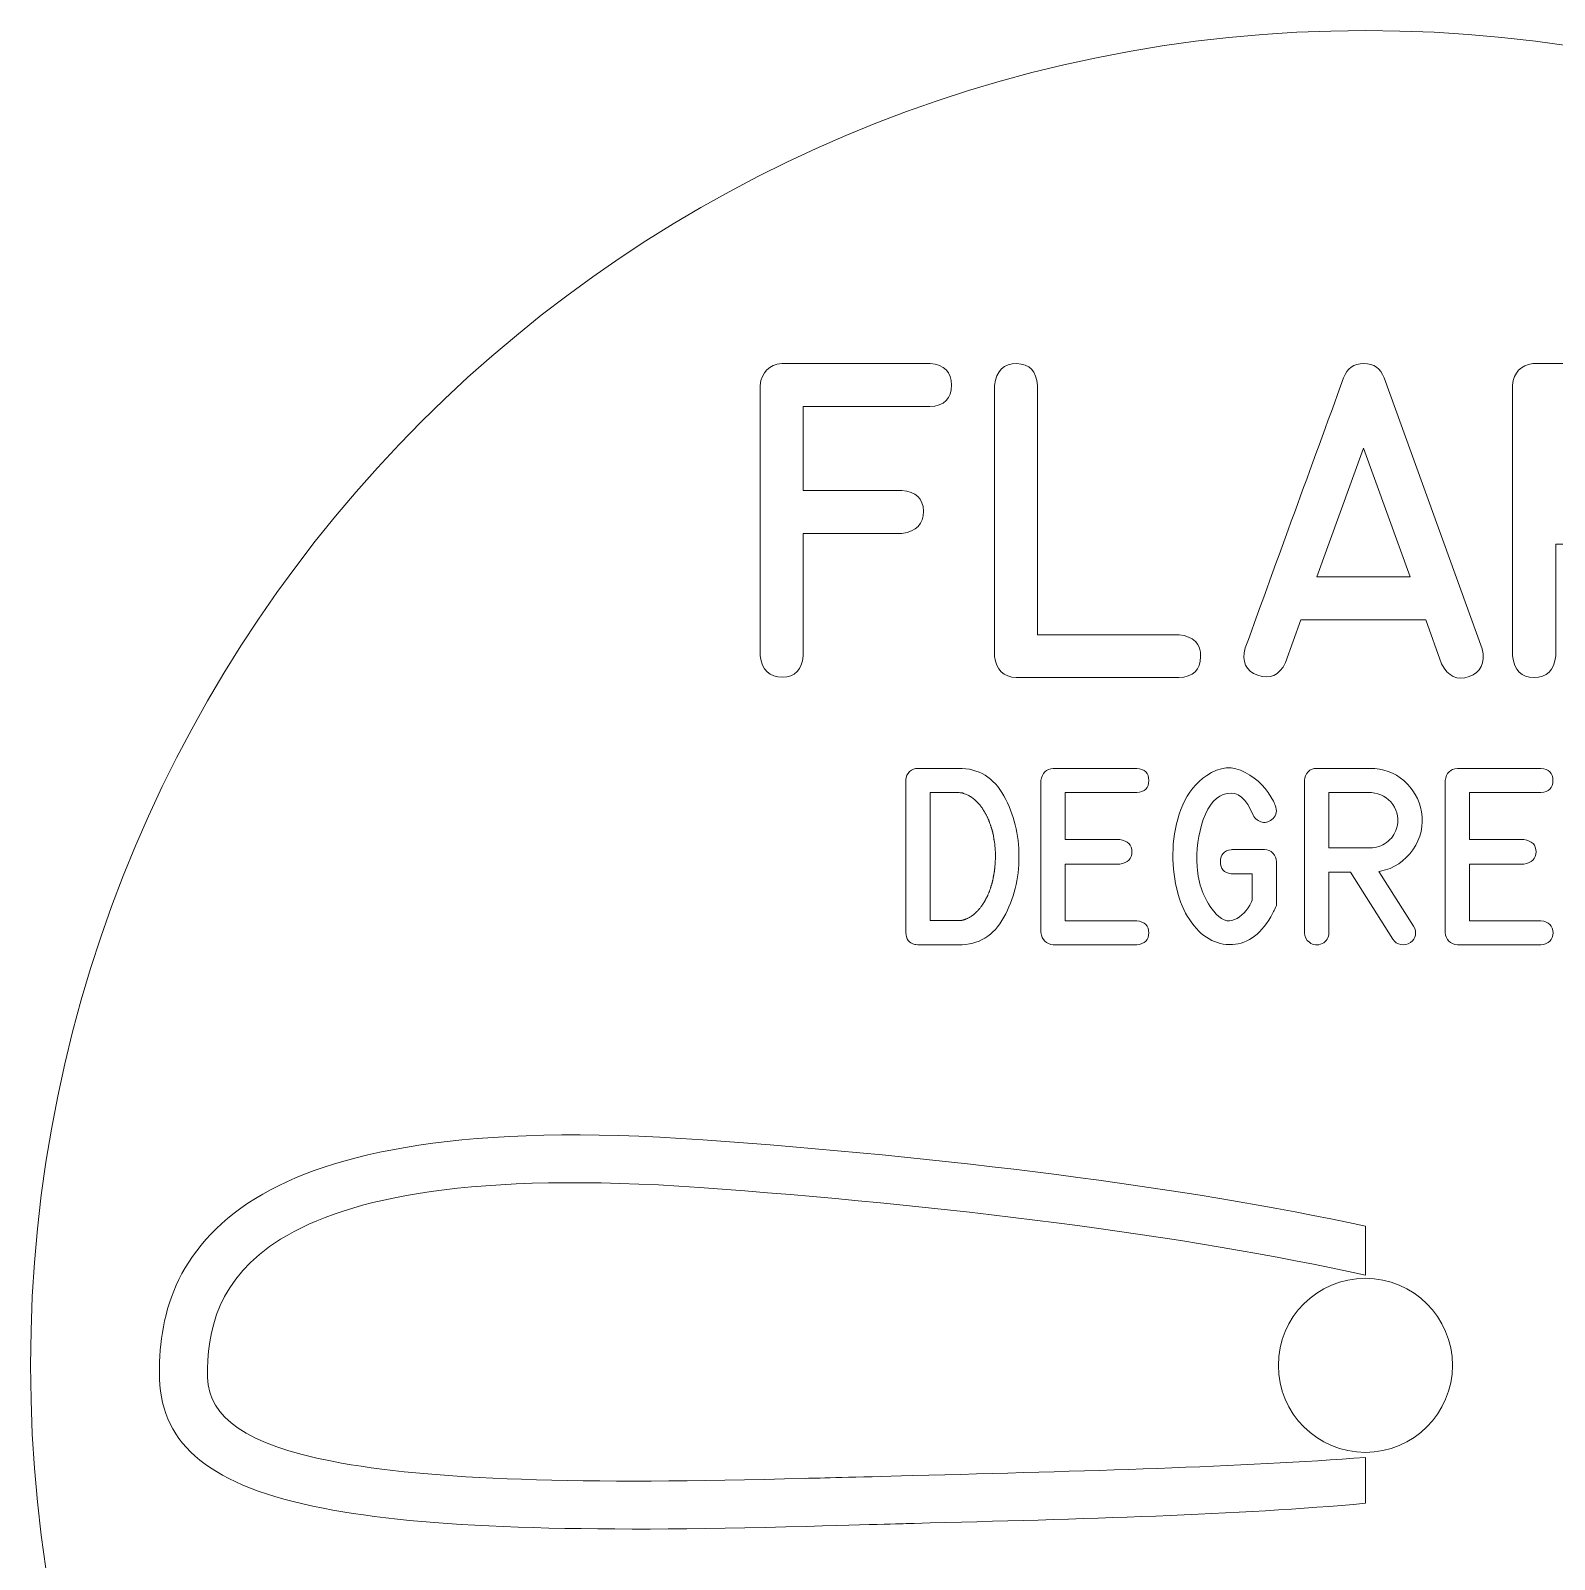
# Model space of a CAD drawing. Header units: millimetres. Extents: x -240 to 182, y -20 to 33.
# Drawn here: x -43.35 to -17.09, y 2.85 to 29.19 of the extents above; entities that cross this region are included whole.
import ezdxf

# ---------------------------------------------------------------- set-up
doc = ezdxf.new("R2010")
doc.units = ezdxf.units.MM
doc.header["$MEASUREMENT"] = 0
doc.layers.add('Cut', color=7, linetype='Continuous')
doc.layers.add('Engrave', color=7, linetype='Continuous')

msp = doc.modelspace()

# ---------------------------------------------------------------- linework, layer by layer
at = {"layer": 'Cut', "color": 250, "lineweight": 9}
for points in [[(-20.3495, 29.193), (-7.6469, 29.193), (2.6505, 18.8956), (2.6505, 6.1931), (2.6505, 6.1931), (2.6505, -6.5095), (-7.6469, -16.807), (-20.3495, -16.807), (-20.3495, -16.807), (-33.0521, -16.807), (-43.3494, -6.5095), (-43.3494, 6.1931), (-43.3494, 6.1931), (-43.3494, 18.8956), (-33.0521, 29.193), (-20.3495, 29.193)], [(-20.3496, 7.6931), (-21.1779, 7.6931), (-21.8494, 7.0215), (-21.8494, 6.193), (-21.8494, 6.193), (-21.8496, 5.3645), (-21.1779, 4.6929), (-20.3496, 4.6929), (-20.3496, 4.6929), (-19.5211, 4.6929), (-18.8495, 5.3645), (-18.8495, 6.193), (-18.8495, 6.193), (-18.8494, 7.0215), (-19.5211, 7.6931), (-20.3496, 7.6931)]]:
    msp.add_open_spline(points, degree=3, knots=[0, 0, 0, 0, 0.2, 0.2, 0.2, 0.2, 0.4, 0.4, 0.4, 0.4, 0.6, 0.6, 0.6, 0.6, 1, 1, 1, 1], dxfattribs=at)
at = {"layer": 'Engrave', "color": 240, "lineweight": 9}
for points, knots in [([(-30.781, 18.4206), (-30.781, 18.4206), (-30.781, 23.0797), (-30.781, 23.0797), (-30.781, 23.0797), (-30.7494, 23.3123), (-30.6241, 23.4376), (-30.406, 23.4547), (-30.406, 23.4547), (-30.406, 23.4547), (-27.8493, 23.4547), (-27.8493, 23.4547), (-27.8493, 23.4547), (-27.605, 23.4358), (-27.4824, 23.3105), (-27.4824, 23.0806), (-27.4824, 23.0806), (-27.4824, 22.8516), (-27.6068, 22.7281), (-27.8547, 22.7128), (-27.8547, 22.7128), (-27.8547, 22.7128), (-30.0391, 22.7128), (-30.0391, 22.7128), (-30.0391, 22.7128), (-30.0391, 22.7128), (-30.0391, 21.2676), (-30.0391, 21.2676), (-30.0391, 21.2676), (-30.0391, 21.2676), (-28.3352, 21.2676), (-28.3352, 21.2676), (-28.3352, 21.2676), (-28.0927, 21.2505), (-27.9692, 21.1315), (-27.9656, 20.9115), (-27.9656, 20.9115), (-27.962, 20.6916), (-28.0855, 20.5626), (-28.3352, 20.5257), (-28.3352, 20.5257), (-28.3352, 20.5257), (-30.0391, 20.5257), (-30.0391, 20.5257), (-30.0391, 20.5257), (-30.0391, 20.5257), (-30.0391, 18.4206), (-30.0391, 18.4206), (-30.0391, 18.4206), (-30.0562, 18.1781), (-30.1761, 18.0546), (-30.397, 18.051), (-30.397, 18.051), (-30.6178, 18.0474), (-30.7458, 18.1709), (-30.781, 18.4206)], [0, 0, 0, 0, 0.0666667, 0.0666667, 0.0666667, 0.0666667, 0.1333333, 0.1333333, 0.1333333, 0.1333333, 0.2, 0.2, 0.2, 0.2, 0.2666667, 0.2666667, 0.2666667, 0.2666667, 0.3333333, 0.3333333, 0.3333333, 0.3333333, 0.4, 0.4, 0.4, 0.4, 0.4666667, 0.4666667, 0.4666667, 0.4666667, 0.5333333, 0.5333333, 0.5333333, 0.5333333, 0.6, 0.6, 0.6, 0.6, 0.6666667, 0.6666667, 0.6666667, 0.6666667, 0.7333333, 0.7333333, 0.7333333, 0.7333333, 0.8, 0.8, 0.8, 0.8, 0.8666667, 0.8666667, 0.8666667, 0.8666667, 1, 1, 1, 1]), ([(-26.3681, 18.0429), (-26.5844, 18.0573), (-26.7097, 18.179), (-26.7431, 18.4098), (-26.7431, 18.4098), (-26.7431, 18.4098), (-26.7431, 23.0797), (-26.7431, 23.0797), (-26.7431, 23.0797), (-26.7061, 23.333), (-26.5772, 23.4574), (-26.3573, 23.4538), (-26.3573, 23.4538), (-26.1373, 23.4493), (-26.0174, 23.324), (-25.9984, 23.0797), (-25.9984, 23.0797), (-25.9984, 23.0797), (-25.9984, 18.7803), (-25.9984, 18.7803), (-25.9984, 18.7803), (-25.9984, 18.7803), (-23.5607, 18.7821), (-23.5607, 18.7821), (-23.5607, 18.7821), (-23.3101, 18.7542), (-23.1866, 18.628), (-23.1893, 18.4035), (-23.1893, 18.4035), (-23.192, 18.179), (-23.3164, 18.0591), (-23.5635, 18.0429), (-23.5635, 18.0429), (-23.5635, 18.0429), (-26.3681, 18.0429), (-26.3681, 18.0429)], [0, 0, 0, 0, 0.1, 0.1, 0.1, 0.1, 0.2, 0.2, 0.2, 0.2, 0.3, 0.3, 0.3, 0.3, 0.4, 0.4, 0.4, 0.4, 0.5, 0.5, 0.5, 0.5, 0.6, 0.6, 0.6, 0.6, 0.7, 0.7, 0.7, 0.7, 0.8, 0.8, 0.8, 0.8, 1, 1, 1, 1]), ([(-22.4195, 18.555), (-22.1382, 19.3321), (-21.856, 20.1083), (-21.5738, 20.8836), (-21.5738, 20.8836), (-21.2908, 21.6589), (-21.0077, 22.4351), (-20.7246, 23.2113), (-20.7246, 23.2113), (-20.666, 23.3718), (-20.5506, 23.4529), (-20.3784, 23.4547), (-20.3784, 23.4547), (-20.2053, 23.4565), (-20.0891, 23.3754), (-20.0296, 23.2113), (-20.0296, 23.2113), (-20.0296, 23.2113), (-18.3366, 18.5423), (-18.3366, 18.5423), (-18.3366, 18.5423), (-18.2843, 18.2935), (-18.36, 18.1339), (-18.5638, 18.0618), (-18.5638, 18.0618), (-18.7684, 17.9888), (-18.9253, 18.0636), (-19.0371, 18.2836), (-19.0371, 18.2836), (-19.0371, 18.2836), (-19.3084, 19.0391), (-19.3084, 19.0391), (-19.3084, 19.0391), (-19.3084, 19.0391), (-21.4612, 19.0391), (-21.4612, 19.0391), (-21.4612, 19.0391), (-21.4612, 19.0391), (-21.7253, 18.3016), (-21.7253, 18.3016), (-21.7253, 18.3016), (-21.838, 18.0799), (-21.9985, 18.0077), (-22.2058, 18.0844), (-22.2058, 18.0844), (-22.4141, 18.1601), (-22.4853, 18.3179), (-22.4195, 18.555)], [0, 0, 0, 0, 0.0769231, 0.0769231, 0.0769231, 0.0769231, 0.1538462, 0.1538462, 0.1538462, 0.1538462, 0.2307692, 0.2307692, 0.2307692, 0.2307692, 0.3076923, 0.3076923, 0.3076923, 0.3076923, 0.3846154, 0.3846154, 0.3846154, 0.3846154, 0.4615385, 0.4615385, 0.4615385, 0.4615385, 0.5384615, 0.5384615, 0.5384615, 0.5384615, 0.6153846, 0.6153846, 0.6153846, 0.6153846, 0.6923077, 0.6923077, 0.6923077, 0.6923077, 0.7692308, 0.7692308, 0.7692308, 0.7692308, 0.8461538, 0.8461538, 0.8461538, 0.8461538, 1, 1, 1, 1]), ([(-15.7853, 23.4547), (-15.7853, 23.4547), (-15.7348, 23.4547), (-15.7348, 23.4547), (-15.7348, 23.4547), (-15.5094, 23.4385), (-15.3021, 23.388), (-15.1119, 23.3014), (-15.1119, 23.3014), (-14.7476, 23.1311), (-14.4898, 22.8498), (-14.3383, 22.4585), (-14.3383, 22.4585), (-14.1869, 22.0682), (-14.1887, 21.6868), (-14.3429, 21.3154), (-14.3429, 21.3154), (-14.4682, 21.0215), (-14.653, 20.7907), (-14.8982, 20.6248), (-14.8982, 20.6248), (-15.1425, 20.4581), (-15.422, 20.3652), (-15.7348, 20.3463), (-15.7348, 20.3463), (-15.7348, 20.3463), (-15.7853, 20.3436), (-15.7853, 20.3436), (-15.7853, 20.3436), (-15.7853, 20.3436), (-17.069, 20.3436), (-17.069, 20.3436), (-17.069, 20.3436), (-17.069, 20.3436), (-17.069, 18.4179), (-17.069, 18.4179), (-17.069, 18.4179), (-17.1006, 18.17), (-17.2259, 18.0456), (-17.4441, 18.0456), (-17.4441, 18.0456), (-17.6622, 18.0456), (-17.7866, 18.17), (-17.8164, 18.4179), (-17.8164, 18.4179), (-17.8164, 18.4179), (-17.8164, 23.0851), (-17.8164, 23.0851), (-17.8164, 23.0851), (-17.7903, 23.3032), (-17.674, 23.4268), (-17.4675, 23.4547), (-17.4675, 23.4547), (-17.4675, 23.4547), (-17.4441, 23.4547), (-17.4441, 23.4547), (-17.4441, 23.4547), (-17.4441, 23.4547), (-15.7853, 23.4547), (-15.7853, 23.4547)], [0, 0, 0, 0, 0.0625, 0.0625, 0.0625, 0.0625, 0.125, 0.125, 0.125, 0.125, 0.1875, 0.1875, 0.1875, 0.1875, 0.25, 0.25, 0.25, 0.25, 0.3125, 0.3125, 0.3125, 0.3125, 0.375, 0.375, 0.375, 0.375, 0.4375, 0.4375, 0.4375, 0.4375, 0.5, 0.5, 0.5, 0.5, 0.5625, 0.5625, 0.5625, 0.5625, 0.625, 0.625, 0.625, 0.625, 0.6875, 0.6875, 0.6875, 0.6875, 0.75, 0.75, 0.75, 0.75, 0.8125, 0.8125, 0.8125, 0.8125, 0.875, 0.875, 0.875, 0.875, 1, 1, 1, 1]), ([(-19.578, 19.781), (-19.578, 19.781), (-20.3811, 21.9997), (-20.3811, 21.9997), (-20.3811, 21.9997), (-20.3811, 21.9997), (-21.1889, 19.781), (-21.1889, 19.781), (-21.1889, 19.781), (-21.1889, 19.781), (-19.578, 19.781), (-19.578, 19.781)], [0, 0, 0, 0, 0.25, 0.25, 0.25, 0.25, 0.5, 0.5, 0.5, 0.5, 1, 1, 1, 1]), ([(-20.3811, 21.9997), (-20.3811, 21.9997), (-19.578, 19.781), (-19.578, 19.781), (-19.578, 19.781), (-19.578, 19.781), (-20.3811, 21.9997), (-20.3811, 21.9997)], [0, 0, 0, 0, 0.3333333, 0.3333333, 0.3333333, 0.3333333, 1, 1, 1, 1]), ([(-28.0602, 16.4802), (-28.0602, 16.4802), (-27.3604, 16.4802), (-27.3604, 16.4802), (-27.3604, 16.4802), (-27.0125, 16.4802), (-26.7524, 16.322), (-26.5789, 16.005), (-26.5789, 16.005), (-26.4055, 15.6881), (-26.3188, 15.3392), (-26.3188, 14.9589), (-26.3188, 14.9589), (-26.3188, 14.5786), (-26.406, 14.2302), (-26.5795, 13.9133), (-26.5795, 13.9133), (-26.7534, 13.5963), (-27.0135, 13.4376), (-27.3604, 13.4376), (-27.3604, 13.4376), (-27.3604, 13.4376), (-28.0602, 13.4376), (-28.0602, 13.4376), (-28.0602, 13.4376), (-28.0602, 13.4376), (-28.0571, 13.4376), (-28.0571, 13.4376), (-28.0571, 13.4376), (-28.0571, 13.4376), (-28.0602, 13.4376), (-28.0602, 13.4376), (-28.0602, 13.4376), (-28.0926, 13.4427), (-28.1104, 13.4457), (-28.1134, 13.4467), (-28.1134, 13.4467), (-28.2164, 13.4711), (-28.2676, 13.5385), (-28.2666, 13.6486), (-28.2666, 13.6486), (-28.2666, 13.6486), (-28.2681, 13.6486), (-28.2681, 13.6486), (-28.2681, 13.6486), (-28.2681, 13.6486), (-28.2666, 16.2723), (-28.2666, 16.2723), (-28.2666, 16.2723), (-28.2676, 16.2753), (-28.2681, 16.2794), (-28.2681, 16.284), (-28.2681, 16.284), (-28.2651, 16.3387), (-28.2438, 16.3849), (-28.2037, 16.4229), (-28.2037, 16.4229), (-28.1631, 16.4609), (-28.115, 16.4802), (-28.0587, 16.4802), (-28.0587, 16.4802), (-28.0587, 16.4802), (-28.0602, 16.4802), (-28.0602, 16.4802)], [0, 0, 0, 0, 0.0588235, 0.0588235, 0.0588235, 0.0588235, 0.1176471, 0.1176471, 0.1176471, 0.1176471, 0.1764706, 0.1764706, 0.1764706, 0.1764706, 0.2352941, 0.2352941, 0.2352941, 0.2352941, 0.2941176, 0.2941176, 0.2941176, 0.2941176, 0.3529412, 0.3529412, 0.3529412, 0.3529412, 0.4117647, 0.4117647, 0.4117647, 0.4117647, 0.4705882, 0.4705882, 0.4705882, 0.4705882, 0.5294118, 0.5294118, 0.5294118, 0.5294118, 0.5882353, 0.5882353, 0.5882353, 0.5882353, 0.6470588, 0.6470588, 0.6470588, 0.6470588, 0.7058824, 0.7058824, 0.7058824, 0.7058824, 0.7647059, 0.7647059, 0.7647059, 0.7647059, 0.8235294, 0.8235294, 0.8235294, 0.8235294, 0.8823529, 0.8823529, 0.8823529, 0.8823529, 1, 1, 1, 1]), ([(-24.2909, 16.0659), (-24.2909, 16.0659), (-25.5227, 16.0659), (-25.5227, 16.0659), (-25.5227, 16.0659), (-25.5227, 16.0659), (-25.5227, 15.253), (-25.5227, 15.253), (-25.5227, 15.253), (-25.5227, 15.253), (-24.5835, 15.253), (-24.5835, 15.253), (-24.5835, 15.253), (-24.443, 15.2322), (-24.3731, 15.1617), (-24.3736, 15.0416), (-24.3736, 15.0416), (-24.3741, 14.9209), (-24.4441, 14.8509), (-24.5835, 14.8311), (-24.5835, 14.8311), (-24.5835, 14.8311), (-25.5227, 14.8311), (-25.5227, 14.8311), (-25.5227, 14.8311), (-25.5227, 14.8311), (-25.5227, 13.8549), (-25.5227, 13.8549), (-25.5227, 13.8549), (-25.5227, 13.8549), (-24.2909, 13.8549), (-24.2909, 13.8549), (-24.2909, 13.8549), (-24.1515, 13.8342), (-24.0815, 13.7647), (-24.0815, 13.6455), (-24.0815, 13.6455), (-24.0815, 13.5268), (-24.1515, 13.4574), (-24.2909, 13.4376), (-24.2909, 13.4376), (-24.2909, 13.4376), (-25.729, 13.4376), (-25.729, 13.4376), (-25.729, 13.4376), (-25.8528, 13.4533), (-25.9233, 13.5238), (-25.94, 13.6486), (-25.94, 13.6486), (-25.94, 13.6486), (-25.94, 16.2723), (-25.94, 16.2723), (-25.94, 16.2723), (-25.9212, 16.4031), (-25.8508, 16.4721), (-25.729, 16.4802), (-25.729, 16.4802), (-25.729, 16.4802), (-24.2909, 16.4802), (-24.2909, 16.4802), (-24.2909, 16.4802), (-24.1515, 16.4696), (-24.0815, 16.3996), (-24.082, 16.2713), (-24.082, 16.2713), (-24.0825, 16.143), (-24.1525, 16.0745), (-24.2909, 16.0659)], [0, 0, 0, 0, 0.0555556, 0.0555556, 0.0555556, 0.0555556, 0.1111111, 0.1111111, 0.1111111, 0.1111111, 0.1666667, 0.1666667, 0.1666667, 0.1666667, 0.2222222, 0.2222222, 0.2222222, 0.2222222, 0.2777778, 0.2777778, 0.2777778, 0.2777778, 0.3333333, 0.3333333, 0.3333333, 0.3333333, 0.3888889, 0.3888889, 0.3888889, 0.3888889, 0.4444444, 0.4444444, 0.4444444, 0.4444444, 0.5, 0.5, 0.5, 0.5, 0.5555556, 0.5555556, 0.5555556, 0.5555556, 0.6111111, 0.6111111, 0.6111111, 0.6111111, 0.6666667, 0.6666667, 0.6666667, 0.6666667, 0.7222222, 0.7222222, 0.7222222, 0.7222222, 0.7777778, 0.7777778, 0.7777778, 0.7777778, 0.8333333, 0.8333333, 0.8333333, 0.8333333, 0.8888889, 0.8888889, 0.8888889, 0.8888889, 1, 1, 1, 1]), ([(-22.6525, 14.6633), (-22.6525, 14.6633), (-22.6657, 14.6648), (-22.6657, 14.6648), (-22.6657, 14.6648), (-22.7869, 14.6795), (-22.8472, 14.7485), (-22.8472, 14.8712), (-22.8472, 14.8712), (-22.8472, 14.9939), (-22.7869, 15.0629), (-22.6657, 15.0776), (-22.6657, 15.0776), (-22.6657, 15.0776), (-22.6525, 15.0806), (-22.6525, 15.0806), (-22.6525, 15.0806), (-22.6525, 15.0806), (-22.6393, 15.0806), (-22.6393, 15.0806), (-22.6393, 15.0806), (-22.6393, 15.0806), (-22.0911, 15.0806), (-22.0911, 15.0806), (-22.0911, 15.0806), (-22.0333, 15.0806), (-21.9841, 15.0603), (-21.943, 15.0192), (-21.943, 15.0192), (-21.902, 14.9782), (-21.8817, 14.9285), (-21.8817, 14.8712), (-21.8817, 14.8712), (-21.8817, 14.8712), (-21.8817, 14.1181), (-21.8817, 14.1181), (-21.8817, 14.1181), (-21.8817, 14.1181), (-21.8994, 14.0796), (-21.8994, 14.0796), (-21.8994, 14.0796), (-21.8994, 14.0796), (-21.9096, 14.0558), (-21.9096, 14.0558), (-21.9096, 14.0558), (-21.9096, 14.0558), (-21.9202, 14.0334), (-21.9202, 14.0334), (-21.9202, 14.0334), (-21.9202, 14.0334), (-21.9319, 14.0111), (-21.9319, 14.0111), (-21.9319, 14.0111), (-21.9319, 14.0111), (-21.9441, 13.9888), (-21.9441, 13.9888), (-21.9441, 13.9888), (-21.9441, 13.9888), (-21.9542, 13.9665), (-21.9542, 13.9665), (-21.9542, 13.9665), (-21.9542, 13.9665), (-21.9664, 13.9442), (-21.9664, 13.9442), (-21.9664, 13.9442), (-21.9664, 13.9442), (-21.9795, 13.9219), (-21.9795, 13.9219), (-21.9795, 13.9219), (-22.1717, 13.5953), (-22.4106, 13.4356), (-22.6956, 13.4427), (-22.6956, 13.4427), (-22.9811, 13.4503), (-23.2204, 13.6115), (-23.4146, 13.9264), (-23.4146, 13.9264), (-23.5069, 14.076), (-23.5749, 14.2632), (-23.6195, 14.4888), (-23.6195, 14.4888), (-23.6641, 14.714), (-23.6778, 14.9442), (-23.6596, 15.1795), (-23.6596, 15.1795), (-23.6418, 15.4148), (-23.5871, 15.6384), (-23.4958, 15.8509), (-23.4958, 15.8509), (-23.404, 16.0634), (-23.2671, 16.2322), (-23.085, 16.357), (-23.085, 16.357), (-22.8568, 16.5116), (-22.6352, 16.5294), (-22.4192, 16.4112), (-22.4192, 16.4112), (-22.2032, 16.2926), (-22.0419, 16.1268), (-21.9349, 15.9128), (-21.9349, 15.9128), (-21.9349, 15.9128), (-21.9233, 15.8889), (-21.9233, 15.8889), (-21.9233, 15.8889), (-21.9233, 15.8889), (-21.9141, 15.8681), (-21.9141, 15.8681), (-21.9141, 15.8681), (-21.9141, 15.8681), (-21.9025, 15.8458), (-21.9025, 15.8458), (-21.9025, 15.8458), (-21.8685, 15.752), (-21.8817, 15.6749), (-21.941, 15.6156), (-21.941, 15.6156), (-21.9983, 15.5593), (-22.0607, 15.538), (-22.1281, 15.5522), (-22.1281, 15.5522), (-22.1956, 15.5669), (-22.2473, 15.6065), (-22.2843, 15.6719), (-22.2843, 15.6719), (-22.3999, 15.9594), (-22.549, 16.0847), (-22.7321, 16.0476), (-22.7321, 16.0476), (-22.9146, 16.0111), (-23.0516, 15.8615), (-23.1428, 15.5994), (-23.1428, 15.5994), (-23.2321, 15.3458), (-23.2671, 15.073), (-23.2483, 14.7814), (-23.2483, 14.7814), (-23.2296, 14.4898), (-23.1342, 14.2353), (-22.9628, 14.0187), (-22.9628, 14.0187), (-22.8452, 13.8671), (-22.7255, 13.8184), (-22.6033, 13.8727), (-22.6033, 13.8727), (-22.4816, 13.9275), (-22.3857, 14.0289), (-22.3153, 14.1775), (-22.3153, 14.1775), (-22.3153, 14.1775), (-22.299, 14.2099), (-22.299, 14.2099), (-22.299, 14.2099), (-22.299, 14.2099), (-22.299, 14.6633), (-22.299, 14.6633), (-22.299, 14.6633), (-22.299, 14.6633), (-22.6525, 14.6633), (-22.6525, 14.6633)], [0, 0, 0, 0, 0.0243902, 0.0243902, 0.0243902, 0.0243902, 0.0487805, 0.0487805, 0.0487805, 0.0487805, 0.0731707, 0.0731707, 0.0731707, 0.0731707, 0.097561, 0.097561, 0.097561, 0.097561, 0.1219512, 0.1219512, 0.1219512, 0.1219512, 0.1463415, 0.1463415, 0.1463415, 0.1463415, 0.1707317, 0.1707317, 0.1707317, 0.1707317, 0.195122, 0.195122, 0.195122, 0.195122, 0.2195122, 0.2195122, 0.2195122, 0.2195122, 0.2439024, 0.2439024, 0.2439024, 0.2439024, 0.2682927, 0.2682927, 0.2682927, 0.2682927, 0.2926829, 0.2926829, 0.2926829, 0.2926829, 0.3170732, 0.3170732, 0.3170732, 0.3170732, 0.3414634, 0.3414634, 0.3414634, 0.3414634, 0.3658537, 0.3658537, 0.3658537, 0.3658537, 0.3902439, 0.3902439, 0.3902439, 0.3902439, 0.4146341, 0.4146341, 0.4146341, 0.4146341, 0.4390244, 0.4390244, 0.4390244, 0.4390244, 0.4634146, 0.4634146, 0.4634146, 0.4634146, 0.4878049, 0.4878049, 0.4878049, 0.4878049, 0.5121951, 0.5121951, 0.5121951, 0.5121951, 0.5365854, 0.5365854, 0.5365854, 0.5365854, 0.5609756, 0.5609756, 0.5609756, 0.5609756, 0.5853659, 0.5853659, 0.5853659, 0.5853659, 0.6097561, 0.6097561, 0.6097561, 0.6097561, 0.6341463, 0.6341463, 0.6341463, 0.6341463, 0.6585366, 0.6585366, 0.6585366, 0.6585366, 0.6829268, 0.6829268, 0.6829268, 0.6829268, 0.7073171, 0.7073171, 0.7073171, 0.7073171, 0.7317073, 0.7317073, 0.7317073, 0.7317073, 0.7560976, 0.7560976, 0.7560976, 0.7560976, 0.7804878, 0.7804878, 0.7804878, 0.7804878, 0.804878, 0.804878, 0.804878, 0.804878, 0.8292683, 0.8292683, 0.8292683, 0.8292683, 0.8536585, 0.8536585, 0.8536585, 0.8536585, 0.8780488, 0.8780488, 0.8780488, 0.8780488, 0.902439, 0.902439, 0.902439, 0.902439, 0.9268293, 0.9268293, 0.9268293, 0.9268293, 0.9512195, 0.9512195, 0.9512195, 0.9512195, 1, 1, 1, 1]), ([(-19.5211, 13.7601), (-19.4577, 13.648), (-19.4755, 13.5542), (-19.5744, 13.4777), (-19.5744, 13.4777), (-19.622, 13.4442), (-19.6768, 13.4325), (-19.7387, 13.4437), (-19.7387, 13.4437), (-19.8005, 13.4543), (-19.8457, 13.4853), (-19.8746, 13.5355), (-19.8746, 13.5355), (-19.8746, 13.5355), (-20.6068, 14.6932), (-20.6068, 14.6932), (-20.6068, 14.6932), (-20.6068, 14.6932), (-20.9785, 14.6932), (-20.9785, 14.6932), (-20.9785, 14.6932), (-20.9785, 14.6932), (-20.9785, 13.647), (-20.9785, 13.647), (-20.9785, 13.647), (-20.9785, 13.5608), (-21.0176, 13.499), (-21.0957, 13.4604), (-21.0957, 13.4604), (-21.1743, 13.4224), (-21.2473, 13.4295), (-21.3158, 13.4822), (-21.3158, 13.4822), (-21.37, 13.5228), (-21.3974, 13.5776), (-21.3974, 13.647), (-21.3974, 13.647), (-21.3974, 13.647), (-21.3974, 16.2723), (-21.3974, 16.2723), (-21.3974, 16.2723), (-21.3974, 16.3296), (-21.3771, 16.3788), (-21.3371, 16.4193), (-21.3371, 16.4193), (-21.297, 16.4599), (-21.2478, 16.4802), (-21.1895, 16.4802), (-21.1895, 16.4802), (-21.1895, 16.4802), (-20.2671, 16.4802), (-20.2671, 16.4802), (-20.2671, 16.4802), (-20.045, 16.4802), (-19.8523, 16.4097), (-19.689, 16.2687), (-19.689, 16.2687), (-19.5257, 16.1273), (-19.4238, 15.9483), (-19.3842, 15.7312), (-19.3842, 15.7312), (-19.3426, 15.4985), (-19.3918, 15.2809), (-19.5323, 15.0786), (-19.5323, 15.0786), (-19.6722, 14.8757), (-19.8584, 14.753), (-20.0901, 14.7094), (-20.0901, 14.7094), (-20.0901, 14.7094), (-20.1185, 14.7048), (-20.1185, 14.7048), (-20.1185, 14.7048), (-20.1185, 14.7048), (-19.5211, 13.7601), (-19.5211, 13.7601)], [0, 0, 0, 0, 0.05, 0.05, 0.05, 0.05, 0.1, 0.1, 0.1, 0.1, 0.15, 0.15, 0.15, 0.15, 0.2, 0.2, 0.2, 0.2, 0.25, 0.25, 0.25, 0.25, 0.3, 0.3, 0.3, 0.3, 0.35, 0.35, 0.35, 0.35, 0.4, 0.4, 0.4, 0.4, 0.45, 0.45, 0.45, 0.45, 0.5, 0.5, 0.5, 0.5, 0.55, 0.55, 0.55, 0.55, 0.6, 0.6, 0.6, 0.6, 0.65, 0.65, 0.65, 0.65, 0.7, 0.7, 0.7, 0.7, 0.75, 0.75, 0.75, 0.75, 0.8, 0.8, 0.8, 0.8, 0.85, 0.85, 0.85, 0.85, 0.9, 0.9, 0.9, 0.9, 1, 1, 1, 1]), ([(-17.3269, 16.0659), (-17.3269, 16.0659), (-18.5587, 16.0659), (-18.5587, 16.0659), (-18.5587, 16.0659), (-18.5587, 16.0659), (-18.5587, 15.253), (-18.5587, 15.253), (-18.5587, 15.253), (-18.5587, 15.253), (-17.6195, 15.253), (-17.6195, 15.253), (-17.6195, 15.253), (-17.479, 15.2322), (-17.4091, 15.1617), (-17.4096, 15.0416), (-17.4096, 15.0416), (-17.4101, 14.9209), (-17.4801, 14.8509), (-17.6195, 14.8311), (-17.6195, 14.8311), (-17.6195, 14.8311), (-18.5587, 14.8311), (-18.5587, 14.8311), (-18.5587, 14.8311), (-18.5587, 14.8311), (-18.5587, 13.8549), (-18.5587, 13.8549), (-18.5587, 13.8549), (-18.5587, 13.8549), (-17.3269, 13.8549), (-17.3269, 13.8549), (-17.3269, 13.8549), (-17.1875, 13.8342), (-17.1175, 13.7647), (-17.1175, 13.6455), (-17.1175, 13.6455), (-17.1175, 13.5268), (-17.1875, 13.4574), (-17.3269, 13.4376), (-17.3269, 13.4376), (-17.3269, 13.4376), (-18.765, 13.4376), (-18.765, 13.4376), (-18.765, 13.4376), (-18.8888, 13.4533), (-18.9593, 13.5238), (-18.976, 13.6486), (-18.976, 13.6486), (-18.976, 13.6486), (-18.976, 16.2723), (-18.976, 16.2723), (-18.976, 16.2723), (-18.9572, 16.4031), (-18.8868, 16.4721), (-18.765, 16.4802), (-18.765, 16.4802), (-18.765, 16.4802), (-17.3269, 16.4802), (-17.3269, 16.4802), (-17.3269, 16.4802), (-17.1875, 16.4696), (-17.1175, 16.3996), (-17.118, 16.2713), (-17.118, 16.2713), (-17.1185, 16.143), (-17.1885, 16.0745), (-17.3269, 16.0659)], [0, 0, 0, 0, 0.0555556, 0.0555556, 0.0555556, 0.0555556, 0.1111111, 0.1111111, 0.1111111, 0.1111111, 0.1666667, 0.1666667, 0.1666667, 0.1666667, 0.2222222, 0.2222222, 0.2222222, 0.2222222, 0.2777778, 0.2777778, 0.2777778, 0.2777778, 0.3333333, 0.3333333, 0.3333333, 0.3333333, 0.3888889, 0.3888889, 0.3888889, 0.3888889, 0.4444444, 0.4444444, 0.4444444, 0.4444444, 0.5, 0.5, 0.5, 0.5, 0.5555556, 0.5555556, 0.5555556, 0.5555556, 0.6111111, 0.6111111, 0.6111111, 0.6111111, 0.6666667, 0.6666667, 0.6666667, 0.6666667, 0.7222222, 0.7222222, 0.7222222, 0.7222222, 0.7777778, 0.7777778, 0.7777778, 0.7777778, 0.8333333, 0.8333333, 0.8333333, 0.8333333, 0.8888889, 0.8888889, 0.8888889, 0.8888889, 1, 1, 1, 1]), ([(-27.3604, 13.8565), (-27.3584, 13.8565), (-27.3563, 13.8565), (-27.3543, 13.8565), (-27.3543, 13.8565), (-27.3523, 13.8565), (-27.3497, 13.8565), (-27.3472, 13.8565), (-27.3472, 13.8565), (-27.3452, 13.8565), (-27.3431, 13.857), (-27.3416, 13.8575), (-27.3416, 13.8575), (-27.3401, 13.858), (-27.3381, 13.858), (-27.335, 13.858), (-27.335, 13.858), (-27.333, 13.858), (-27.331, 13.8585), (-27.3284, 13.859), (-27.3284, 13.859), (-27.3259, 13.8595), (-27.3234, 13.8595), (-27.3203, 13.8595), (-27.3203, 13.8595), (-27.3183, 13.8595), (-27.3163, 13.86), (-27.3142, 13.86), (-27.3142, 13.86), (-27.3122, 13.8605), (-27.3097, 13.861), (-27.3066, 13.861), (-27.3066, 13.861), (-27.3051, 13.861), (-27.3031, 13.861), (-27.3011, 13.8615), (-27.3011, 13.8615), (-27.299, 13.862), (-27.2965, 13.8625), (-27.2935, 13.8625), (-27.2935, 13.8625), (-27.2894, 13.8646), (-27.2853, 13.8656), (-27.2818, 13.8656), (-27.2818, 13.8656), (-27.2798, 13.8656), (-27.2777, 13.8661), (-27.2757, 13.8676), (-27.2757, 13.8676), (-27.2737, 13.8691), (-27.2711, 13.8707), (-27.2681, 13.8712), (-27.2681, 13.8712), (-27.2661, 13.8712), (-27.264, 13.8717), (-27.2615, 13.8722), (-27.2615, 13.8722), (-27.259, 13.8727), (-27.2564, 13.8732), (-27.2534, 13.8742), (-27.2534, 13.8742), (-27.2514, 13.8742), (-27.2493, 13.8747), (-27.2473, 13.8757), (-27.2473, 13.8757), (-27.2453, 13.8767), (-27.2433, 13.8778), (-27.2402, 13.8788), (-27.2402, 13.8788), (-27.2341, 13.8808), (-27.2296, 13.8828), (-27.2265, 13.8849), (-27.2265, 13.8849), (-27.2088, 13.8909), (-27.2037, 13.8925), (-27.2118, 13.8909), (-27.2118, 13.8909), (-27.2098, 13.8909), (-27.2078, 13.8915), (-27.2057, 13.893), (-27.2057, 13.893), (-27.2037, 13.8945), (-27.2012, 13.8955), (-27.1986, 13.8965), (-27.1986, 13.8965), (-27.1895, 13.9026), (-27.1854, 13.9051), (-27.1865, 13.9041), (-27.1865, 13.9041), (-27.1768, 13.9092), (-27.1717, 13.9117), (-27.1717, 13.9117), (-27.1717, 13.9117), (-27.1697, 13.9128), (-27.1677, 13.9138), (-27.1657, 13.9153), (-27.1657, 13.9153), (-27.1636, 13.9168), (-27.1611, 13.9183), (-27.1581, 13.9204), (-27.1581, 13.9204), (-27.1494, 13.9264), (-27.1449, 13.9295), (-27.1449, 13.9295), (-27.1449, 13.9295), (-27.1428, 13.9305), (-27.1408, 13.9315), (-27.1383, 13.933), (-27.1383, 13.933), (-27.1357, 13.9346), (-27.1332, 13.9361), (-27.1302, 13.9381), (-27.1302, 13.9381), (-27.1281, 13.9391), (-27.1261, 13.9406), (-27.1241, 13.9427), (-27.1241, 13.9427), (-27.1221, 13.9447), (-27.1195, 13.9467), (-27.1165, 13.9488), (-27.1165, 13.9488), (-27.115, 13.9498), (-27.1129, 13.9508), (-27.1109, 13.9523), (-27.1109, 13.9523), (-27.1089, 13.9538), (-27.1063, 13.9559), (-27.1033, 13.9574), (-27.1033, 13.9574), (-27.1013, 13.9594), (-27.0962, 13.9635), (-27.0886, 13.9695), (-27.0886, 13.9695), (-27.0805, 13.9777), (-27.0764, 13.9812), (-27.0764, 13.9812), (-27.0764, 13.9812), (-27.0744, 13.9832), (-27.0729, 13.9853), (-27.0708, 13.9873), (-27.0708, 13.9873), (-27.0688, 13.9893), (-27.0663, 13.9919), (-27.0632, 13.9949), (-27.0632, 13.9949), (-27.0612, 13.9969), (-27.0592, 13.9985), (-27.0571, 14.0005), (-27.0571, 14.0005), (-27.0551, 14.0025), (-27.0531, 14.005), (-27.05, 14.0081), (-27.05, 14.0081), (-27.047, 14.0101), (-27.0424, 14.0142), (-27.0364, 14.0198), (-27.0364, 14.0198), (-27.0343, 14.0218), (-27.0323, 14.0238), (-27.0308, 14.0258), (-27.0308, 14.0258), (-27.0287, 14.0279), (-27.0262, 14.0304), (-27.0232, 14.0334), (-27.0232, 14.0334), (-27.0211, 14.0355), (-27.0191, 14.0375), (-27.0171, 14.04), (-27.0171, 14.04), (-27.0151, 14.0426), (-27.0125, 14.0451), (-27.01, 14.0481), (-27.01, 14.0481), (-26.9978, 14.0639), (-26.9938, 14.0689), (-26.9978, 14.0629), (-26.9978, 14.0629), (-26.9907, 14.07), (-26.9867, 14.0755), (-26.9846, 14.0796), (-26.9846, 14.0796), (-26.9755, 14.0913), (-26.9714, 14.0968), (-26.9725, 14.0958), (-26.9725, 14.0958), (-26.9704, 14.0989), (-26.9684, 14.1014), (-26.9669, 14.1039), (-26.9669, 14.1039), (-26.9649, 14.1065), (-26.9623, 14.109), (-26.9593, 14.112), (-26.9593, 14.112), (-26.9572, 14.1151), (-26.9557, 14.1181), (-26.9542, 14.1212), (-26.9542, 14.1212), (-26.9527, 14.1242), (-26.9501, 14.1267), (-26.9476, 14.1298), (-26.9476, 14.1298), (-26.9466, 14.1328), (-26.9446, 14.1359), (-26.942, 14.1394), (-26.942, 14.1394), (-26.9395, 14.143), (-26.9375, 14.146), (-26.9354, 14.1491), (-26.9354, 14.1491), (-26.9294, 14.1572), (-26.9258, 14.1633), (-26.9238, 14.1673), (-26.9238, 14.1673), (-26.9217, 14.1699), (-26.9197, 14.1734), (-26.9182, 14.177), (-26.9182, 14.177), (-26.9167, 14.18), (-26.9147, 14.1835), (-26.9116, 14.1866), (-26.9116, 14.1866), (-26.9096, 14.1891), (-26.9081, 14.1927), (-26.9065, 14.1962), (-26.9065, 14.1962), (-26.905, 14.1993), (-26.903, 14.2028), (-26.8999, 14.2059), (-26.8999, 14.2059), (-26.8979, 14.2104), (-26.8949, 14.217), (-26.8908, 14.2251), (-26.8908, 14.2251), (-26.8888, 14.2282), (-26.8873, 14.2312), (-26.8857, 14.2353), (-26.8857, 14.2353), (-26.8842, 14.2393), (-26.8822, 14.2434), (-26.8792, 14.2474), (-26.8792, 14.2474), (-26.8771, 14.2505), (-26.8751, 14.2535), (-26.8736, 14.2571), (-26.8736, 14.2571), (-26.8726, 14.2606), (-26.87, 14.2642), (-26.867, 14.2682), (-26.867, 14.2682), (-26.866, 14.2713), (-26.865, 14.2743), (-26.8634, 14.2784), (-26.8634, 14.2784), (-26.8619, 14.2824), (-26.8604, 14.2865), (-26.8584, 14.2905), (-26.8584, 14.2905), (-26.8553, 14.2951), (-26.8518, 14.3027), (-26.8477, 14.3129), (-26.8477, 14.3129), (-26.8381, 14.3372), (-26.8345, 14.3453), (-26.8376, 14.3362), (-26.8376, 14.3362), (-26.8366, 14.3392), (-26.835, 14.3433), (-26.8335, 14.3473), (-26.8335, 14.3473), (-26.832, 14.3519), (-26.8305, 14.3565), (-26.8284, 14.36), (-26.8284, 14.36), (-26.8274, 14.3641), (-26.8264, 14.3681), (-26.8249, 14.3722), (-26.8249, 14.3722), (-26.8234, 14.3762), (-26.8213, 14.3803), (-26.8198, 14.3854), (-26.8198, 14.3854), (-26.8168, 14.3945), (-26.8142, 14.4021), (-26.8122, 14.4092), (-26.8122, 14.4092), (-26.8112, 14.4133), (-26.8102, 14.4173), (-26.8087, 14.4214), (-26.8087, 14.4214), (-26.8071, 14.4249), (-26.8051, 14.4295), (-26.8031, 14.4346), (-26.8031, 14.4346), (-26.8071, 14.4244), (-26.8046, 14.433), (-26.796, 14.4599), (-26.796, 14.4599), (-26.794, 14.4645), (-26.7909, 14.4731), (-26.7869, 14.4848), (-26.7869, 14.4848), (-26.7869, 14.4888), (-26.7864, 14.4934), (-26.7848, 14.4974), (-26.7848, 14.4974), (-26.7833, 14.502), (-26.7818, 14.5066), (-26.7808, 14.5116), (-26.7808, 14.5116), (-26.7798, 14.5157), (-26.7787, 14.5198), (-26.7777, 14.5243), (-26.7777, 14.5243), (-26.7772, 14.5289), (-26.7757, 14.5334), (-26.7737, 14.5385), (-26.7737, 14.5385), (-26.7737, 14.5416), (-26.7727, 14.5451), (-26.7711, 14.5497), (-26.7711, 14.5497), (-26.7696, 14.5542), (-26.7686, 14.5588), (-26.7676, 14.5639), (-26.7676, 14.5639), (-26.7666, 14.5705), (-26.7651, 14.5801), (-26.763, 14.5918), (-26.763, 14.5918), (-26.763, 14.5958), (-26.7625, 14.5999), (-26.761, 14.6044), (-26.761, 14.6044), (-26.7595, 14.609), (-26.758, 14.6136), (-26.7574, 14.6186), (-26.7574, 14.6186), (-26.7574, 14.6227), (-26.7569, 14.6267), (-26.7559, 14.6313), (-26.7559, 14.6313), (-26.7549, 14.6359), (-26.7539, 14.6404), (-26.7529, 14.6455), (-26.7529, 14.6455), (-26.7519, 14.6526), (-26.7503, 14.6617), (-26.7483, 14.6739), (-26.7483, 14.6739), (-26.7483, 14.6775), (-26.7473, 14.682), (-26.7458, 14.6871), (-26.7458, 14.6871), (-26.7448, 14.6922), (-26.7433, 14.6967), (-26.7422, 14.7018), (-26.7422, 14.7018), (-26.7422, 14.7089), (-26.7412, 14.718), (-26.7392, 14.7302), (-26.7392, 14.7302), (-26.7392, 14.7343), (-26.7392, 14.7383), (-26.7387, 14.7429), (-26.7387, 14.7429), (-26.7382, 14.7474), (-26.7372, 14.7525), (-26.7362, 14.7581), (-26.7362, 14.7581), (-26.7346, 14.7703), (-26.7336, 14.7794), (-26.7336, 14.7865), (-26.7336, 14.7865), (-26.7326, 14.7936), (-26.7321, 14.8027), (-26.7321, 14.8149), (-26.7321, 14.8149), (-26.7311, 14.822), (-26.7306, 14.8316), (-26.7306, 14.8443), (-26.7306, 14.8443), (-26.7296, 14.8514), (-26.7291, 14.861), (-26.7291, 14.8727), (-26.7291, 14.8727), (-26.7291, 14.8778), (-26.7285, 14.8823), (-26.728, 14.8869), (-26.728, 14.8869), (-26.7275, 14.8915), (-26.727, 14.8965), (-26.726, 14.9026), (-26.726, 14.9026), (-26.726, 14.9067), (-26.7255, 14.9107), (-26.725, 14.9153), (-26.725, 14.9153), (-26.725, 14.9193), (-26.7245, 14.9249), (-26.7245, 14.9305), (-26.7245, 14.9305), (-26.7245, 14.9346), (-26.7245, 14.9391), (-26.7245, 14.9442), (-26.7245, 14.9442), (-26.7245, 14.9488), (-26.7245, 14.9538), (-26.7245, 14.9589), (-26.7245, 14.9589), (-26.7245, 14.964), (-26.7245, 14.9685), (-26.7245, 14.9731), (-26.7245, 14.9731), (-26.7245, 14.9777), (-26.7245, 14.9822), (-26.7245, 14.9873), (-26.7245, 14.9873), (-26.7245, 14.9919), (-26.725, 14.9969), (-26.725, 15.001), (-26.725, 15.001), (-26.7255, 15.0056), (-26.726, 15.0111), (-26.726, 15.0167), (-26.726, 15.0167), (-26.726, 15.0208), (-26.726, 15.0253), (-26.726, 15.0304), (-26.726, 15.0304), (-26.726, 15.035), (-26.726, 15.04), (-26.726, 15.0451), (-26.726, 15.0451), (-26.726, 15.0512), (-26.727, 15.0608), (-26.7291, 15.075), (-26.7291, 15.075), (-26.7291, 15.0867), (-26.7296, 15.0958), (-26.7306, 15.1014), (-26.7306, 15.1014), (-26.7306, 15.1085), (-26.7316, 15.1186), (-26.7336, 15.1328), (-26.7336, 15.1328), (-26.7336, 15.1445), (-26.7341, 15.1536), (-26.7351, 15.1597), (-26.7351, 15.1597), (-26.7351, 15.1663), (-26.7356, 15.1759), (-26.7377, 15.1876), (-26.7377, 15.1876), (-26.7387, 15.1917), (-26.7397, 15.1962), (-26.7402, 15.2013), (-26.7402, 15.2013), (-26.7407, 15.2059), (-26.7407, 15.2109), (-26.7407, 15.216), (-26.7407, 15.216), (-26.7427, 15.2277), (-26.7448, 15.2373), (-26.7468, 15.2444), (-26.7468, 15.2444), (-26.7478, 15.2479), (-26.7488, 15.2525), (-26.7498, 15.2566), (-26.7498, 15.2566), (-26.7509, 15.2611), (-26.7514, 15.2657), (-26.7514, 15.2708), (-26.7514, 15.2708), (-26.7524, 15.2779), (-26.7539, 15.287), (-26.7559, 15.2992), (-26.7559, 15.2992), (-26.7569, 15.3063), (-26.758, 15.3154), (-26.76, 15.3276), (-26.76, 15.3276), (-26.764, 15.3392), (-26.7666, 15.3484), (-26.7676, 15.3539), (-26.7676, 15.3539), (-26.7696, 15.3661), (-26.7711, 15.3742), (-26.7722, 15.3793), (-26.7722, 15.3793), (-26.7742, 15.3833), (-26.7757, 15.3874), (-26.7767, 15.392), (-26.7767, 15.392), (-26.7777, 15.3965), (-26.7782, 15.4011), (-26.7793, 15.4062), (-26.7793, 15.4062), (-26.7803, 15.4102), (-26.7818, 15.4143), (-26.7838, 15.4188), (-26.7838, 15.4188), (-26.7858, 15.4234), (-26.7869, 15.428), (-26.7869, 15.433), (-26.7869, 15.433), (-26.796, 15.4594), (-26.7985, 15.468), (-26.7945, 15.4579), (-26.7945, 15.4579), (-26.7965, 15.465), (-26.7985, 15.4736), (-26.8016, 15.4832), (-26.8016, 15.4832), (-26.8036, 15.4863), (-26.8056, 15.4898), (-26.8071, 15.4944), (-26.8071, 15.4944), (-26.8087, 15.499), (-26.8097, 15.503), (-26.8107, 15.5071), (-26.8107, 15.5071), (-26.8117, 15.5101), (-26.8148, 15.5187), (-26.8198, 15.5324), (-26.8198, 15.5324), (-26.8234, 15.5421), (-26.8264, 15.5502), (-26.8284, 15.5563), (-26.8284, 15.5563), (-26.8305, 15.5593), (-26.832, 15.5629), (-26.8335, 15.5674), (-26.8335, 15.5674), (-26.835, 15.572), (-26.8366, 15.576), (-26.8376, 15.5801), (-26.8376, 15.5801), (-26.8396, 15.5826), (-26.8416, 15.5862), (-26.8431, 15.5902), (-26.8431, 15.5902), (-26.8452, 15.5943), (-26.8467, 15.5984), (-26.8477, 15.6024), (-26.8477, 15.6024), (-26.8518, 15.612), (-26.8553, 15.6197), (-26.8584, 15.6247), (-26.8584, 15.6247), (-26.8624, 15.6344), (-26.865, 15.6415), (-26.867, 15.6455), (-26.867, 15.6455), (-26.871, 15.6551), (-26.8746, 15.6628), (-26.8776, 15.6673), (-26.8776, 15.6673), (-26.8797, 15.6704), (-26.8817, 15.6739), (-26.8832, 15.6775), (-26.8832, 15.6775), (-26.8852, 15.6805), (-26.8868, 15.6841), (-26.8878, 15.6871), (-26.8878, 15.6871), (-26.8939, 15.6967), (-26.8979, 15.7038), (-26.8999, 15.7079), (-26.8999, 15.7079), (-26.9086, 15.7216), (-26.9126, 15.7282), (-26.9116, 15.7272), (-26.9116, 15.7272), (-26.9147, 15.7302), (-26.9167, 15.7332), (-26.9182, 15.7368), (-26.9182, 15.7368), (-26.9197, 15.7403), (-26.9217, 15.7434), (-26.9238, 15.7464), (-26.9238, 15.7464), (-26.9258, 15.7505), (-26.9294, 15.7561), (-26.9354, 15.7642), (-26.9354, 15.7642), (-26.9375, 15.7672), (-26.9395, 15.7703), (-26.9415, 15.7728), (-26.9415, 15.7728), (-26.9436, 15.7758), (-26.9451, 15.7789), (-26.9461, 15.7819), (-26.9461, 15.7819), (-26.9507, 15.7911), (-26.9593, 15.8022), (-26.9709, 15.8159), (-26.9709, 15.8159), (-26.973, 15.8179), (-26.9811, 15.8291), (-26.9948, 15.8489), (-26.9948, 15.8489), (-27.0069, 15.8626), (-27.0156, 15.8727), (-27.0216, 15.8788), (-27.0216, 15.8788), (-27.0277, 15.8854), (-27.0364, 15.895), (-27.0485, 15.9067), (-27.0485, 15.9067), (-27.0561, 15.9158), (-27.0648, 15.9239), (-27.0739, 15.932), (-27.0739, 15.932), (-27.0805, 15.9371), (-27.0901, 15.9442), (-27.1018, 15.9543), (-27.1018, 15.9543), (-27.1119, 15.9625), (-27.121, 15.9696), (-27.1302, 15.9766), (-27.1302, 15.9766), (-27.153, 15.9914), (-27.1621, 15.9979), (-27.1581, 15.9959), (-27.1581, 15.9959), (-27.1783, 16.0076), (-27.187, 16.0132), (-27.1849, 16.0121), (-27.1849, 16.0121), (-27.1849, 16.0121), (-27.1941, 16.0167), (-27.2118, 16.0258), (-27.2118, 16.0258), (-27.2159, 16.0274), (-27.225, 16.0309), (-27.2402, 16.036), (-27.2402, 16.036), (-27.2529, 16.0411), (-27.2625, 16.0446), (-27.2681, 16.0466), (-27.2681, 16.0466), (-27.2732, 16.0471), (-27.2777, 16.0487), (-27.2818, 16.0502), (-27.2818, 16.0502), (-27.2853, 16.0517), (-27.2894, 16.0532), (-27.2935, 16.0553), (-27.2935, 16.0553), (-27.3112, 16.0583), (-27.3203, 16.0598), (-27.3203, 16.0598), (-27.3203, 16.0598), (-27.3264, 16.0608), (-27.335, 16.0613), (-27.3472, 16.0613), (-27.3472, 16.0613), (-27.3497, 16.0613), (-27.3523, 16.0613), (-27.3543, 16.0613), (-27.3543, 16.0613), (-27.3563, 16.0613), (-27.3584, 16.0613), (-27.3604, 16.0613), (-27.3604, 16.0613), (-27.3604, 16.0613), (-27.8508, 16.0613), (-27.8508, 16.0613), (-27.8508, 16.0613), (-27.8508, 16.0613), (-27.8508, 13.8565), (-27.8508, 13.8565), (-27.8508, 13.8565), (-27.8508, 13.8565), (-27.8508, 13.8565), (-27.8508, 13.8565), (-27.8508, 13.8565), (-27.8508, 13.8565), (-27.3604, 13.8565), (-27.3604, 13.8565)], [0, 0, 0, 0, 0.005848, 0.005848, 0.005848, 0.005848, 0.0116959, 0.0116959, 0.0116959, 0.0116959, 0.0175439, 0.0175439, 0.0175439, 0.0175439, 0.0233918, 0.0233918, 0.0233918, 0.0233918, 0.0292398, 0.0292398, 0.0292398, 0.0292398, 0.0350877, 0.0350877, 0.0350877, 0.0350877, 0.0409357, 0.0409357, 0.0409357, 0.0409357, 0.0467836, 0.0467836, 0.0467836, 0.0467836, 0.0526316, 0.0526316, 0.0526316, 0.0526316, 0.0584795, 0.0584795, 0.0584795, 0.0584795, 0.0643275, 0.0643275, 0.0643275, 0.0643275, 0.0701754, 0.0701754, 0.0701754, 0.0701754, 0.0760234, 0.0760234, 0.0760234, 0.0760234, 0.0818713, 0.0818713, 0.0818713, 0.0818713, 0.0877193, 0.0877193, 0.0877193, 0.0877193, 0.0935673, 0.0935673, 0.0935673, 0.0935673, 0.0994152, 0.0994152, 0.0994152, 0.0994152, 0.1052632, 0.1052632, 0.1052632, 0.1052632, 0.1111111, 0.1111111, 0.1111111, 0.1111111, 0.1169591, 0.1169591, 0.1169591, 0.1169591, 0.122807, 0.122807, 0.122807, 0.122807, 0.128655, 0.128655, 0.128655, 0.128655, 0.1345029, 0.1345029, 0.1345029, 0.1345029, 0.1403509, 0.1403509, 0.1403509, 0.1403509, 0.1461988, 0.1461988, 0.1461988, 0.1461988, 0.1520468, 0.1520468, 0.1520468, 0.1520468, 0.1578947, 0.1578947, 0.1578947, 0.1578947, 0.1637427, 0.1637427, 0.1637427, 0.1637427, 0.1695906, 0.1695906, 0.1695906, 0.1695906, 0.1754386, 0.1754386, 0.1754386, 0.1754386, 0.1812865, 0.1812865, 0.1812865, 0.1812865, 0.1871345, 0.1871345, 0.1871345, 0.1871345, 0.1929825, 0.1929825, 0.1929825, 0.1929825, 0.1988304, 0.1988304, 0.1988304, 0.1988304, 0.2046784, 0.2046784, 0.2046784, 0.2046784, 0.2105263, 0.2105263, 0.2105263, 0.2105263, 0.2163743, 0.2163743, 0.2163743, 0.2163743, 0.2222222, 0.2222222, 0.2222222, 0.2222222, 0.2280702, 0.2280702, 0.2280702, 0.2280702, 0.2339181, 0.2339181, 0.2339181, 0.2339181, 0.2397661, 0.2397661, 0.2397661, 0.2397661, 0.245614, 0.245614, 0.245614, 0.245614, 0.251462, 0.251462, 0.251462, 0.251462, 0.2573099, 0.2573099, 0.2573099, 0.2573099, 0.2631579, 0.2631579, 0.2631579, 0.2631579, 0.2690058, 0.2690058, 0.2690058, 0.2690058, 0.2748538, 0.2748538, 0.2748538, 0.2748538, 0.2807018, 0.2807018, 0.2807018, 0.2807018, 0.2865497, 0.2865497, 0.2865497, 0.2865497, 0.2923977, 0.2923977, 0.2923977, 0.2923977, 0.2982456, 0.2982456, 0.2982456, 0.2982456, 0.3040936, 0.3040936, 0.3040936, 0.3040936, 0.3099415, 0.3099415, 0.3099415, 0.3099415, 0.3157895, 0.3157895, 0.3157895, 0.3157895, 0.3216374, 0.3216374, 0.3216374, 0.3216374, 0.3274854, 0.3274854, 0.3274854, 0.3274854, 0.3333333, 0.3333333, 0.3333333, 0.3333333, 0.3391813, 0.3391813, 0.3391813, 0.3391813, 0.3450292, 0.3450292, 0.3450292, 0.3450292, 0.3508772, 0.3508772, 0.3508772, 0.3508772, 0.3567251, 0.3567251, 0.3567251, 0.3567251, 0.3625731, 0.3625731, 0.3625731, 0.3625731, 0.3684211, 0.3684211, 0.3684211, 0.3684211, 0.374269, 0.374269, 0.374269, 0.374269, 0.380117, 0.380117, 0.380117, 0.380117, 0.3859649, 0.3859649, 0.3859649, 0.3859649, 0.3918129, 0.3918129, 0.3918129, 0.3918129, 0.3976608, 0.3976608, 0.3976608, 0.3976608, 0.4035088, 0.4035088, 0.4035088, 0.4035088, 0.4093567, 0.4093567, 0.4093567, 0.4093567, 0.4152047, 0.4152047, 0.4152047, 0.4152047, 0.4210526, 0.4210526, 0.4210526, 0.4210526, 0.4269006, 0.4269006, 0.4269006, 0.4269006, 0.4327485, 0.4327485, 0.4327485, 0.4327485, 0.4385965, 0.4385965, 0.4385965, 0.4385965, 0.4444444, 0.4444444, 0.4444444, 0.4444444, 0.4502924, 0.4502924, 0.4502924, 0.4502924, 0.4561404, 0.4561404, 0.4561404, 0.4561404, 0.4619883, 0.4619883, 0.4619883, 0.4619883, 0.4678363, 0.4678363, 0.4678363, 0.4678363, 0.4736842, 0.4736842, 0.4736842, 0.4736842, 0.4795322, 0.4795322, 0.4795322, 0.4795322, 0.4853801, 0.4853801, 0.4853801, 0.4853801, 0.4912281, 0.4912281, 0.4912281, 0.4912281, 0.497076, 0.497076, 0.497076, 0.497076, 0.502924, 0.502924, 0.502924, 0.502924, 0.5087719, 0.5087719, 0.5087719, 0.5087719, 0.5146199, 0.5146199, 0.5146199, 0.5146199, 0.5204678, 0.5204678, 0.5204678, 0.5204678, 0.5263158, 0.5263158, 0.5263158, 0.5263158, 0.5321637, 0.5321637, 0.5321637, 0.5321637, 0.5380117, 0.5380117, 0.5380117, 0.5380117, 0.5438596, 0.5438596, 0.5438596, 0.5438596, 0.5497076, 0.5497076, 0.5497076, 0.5497076, 0.5555556, 0.5555556, 0.5555556, 0.5555556, 0.5614035, 0.5614035, 0.5614035, 0.5614035, 0.5672515, 0.5672515, 0.5672515, 0.5672515, 0.5730994, 0.5730994, 0.5730994, 0.5730994, 0.5789474, 0.5789474, 0.5789474, 0.5789474, 0.5847953, 0.5847953, 0.5847953, 0.5847953, 0.5906433, 0.5906433, 0.5906433, 0.5906433, 0.5964912, 0.5964912, 0.5964912, 0.5964912, 0.6023392, 0.6023392, 0.6023392, 0.6023392, 0.6081871, 0.6081871, 0.6081871, 0.6081871, 0.6140351, 0.6140351, 0.6140351, 0.6140351, 0.619883, 0.619883, 0.619883, 0.619883, 0.625731, 0.625731, 0.625731, 0.625731, 0.6315789, 0.6315789, 0.6315789, 0.6315789, 0.6374269, 0.6374269, 0.6374269, 0.6374269, 0.6432749, 0.6432749, 0.6432749, 0.6432749, 0.6491228, 0.6491228, 0.6491228, 0.6491228, 0.6549708, 0.6549708, 0.6549708, 0.6549708, 0.6608187, 0.6608187, 0.6608187, 0.6608187, 0.6666667, 0.6666667, 0.6666667, 0.6666667, 0.6725146, 0.6725146, 0.6725146, 0.6725146, 0.6783626, 0.6783626, 0.6783626, 0.6783626, 0.6842105, 0.6842105, 0.6842105, 0.6842105, 0.6900585, 0.6900585, 0.6900585, 0.6900585, 0.6959064, 0.6959064, 0.6959064, 0.6959064, 0.7017544, 0.7017544, 0.7017544, 0.7017544, 0.7076023, 0.7076023, 0.7076023, 0.7076023, 0.7134503, 0.7134503, 0.7134503, 0.7134503, 0.7192982, 0.7192982, 0.7192982, 0.7192982, 0.7251462, 0.7251462, 0.7251462, 0.7251462, 0.7309942, 0.7309942, 0.7309942, 0.7309942, 0.7368421, 0.7368421, 0.7368421, 0.7368421, 0.7426901, 0.7426901, 0.7426901, 0.7426901, 0.748538, 0.748538, 0.748538, 0.748538, 0.754386, 0.754386, 0.754386, 0.754386, 0.7602339, 0.7602339, 0.7602339, 0.7602339, 0.7660819, 0.7660819, 0.7660819, 0.7660819, 0.7719298, 0.7719298, 0.7719298, 0.7719298, 0.7777778, 0.7777778, 0.7777778, 0.7777778, 0.7836257, 0.7836257, 0.7836257, 0.7836257, 0.7894737, 0.7894737, 0.7894737, 0.7894737, 0.7953216, 0.7953216, 0.7953216, 0.7953216, 0.8011696, 0.8011696, 0.8011696, 0.8011696, 0.8070175, 0.8070175, 0.8070175, 0.8070175, 0.8128655, 0.8128655, 0.8128655, 0.8128655, 0.8187135, 0.8187135, 0.8187135, 0.8187135, 0.8245614, 0.8245614, 0.8245614, 0.8245614, 0.8304094, 0.8304094, 0.8304094, 0.8304094, 0.8362573, 0.8362573, 0.8362573, 0.8362573, 0.8421053, 0.8421053, 0.8421053, 0.8421053, 0.8479532, 0.8479532, 0.8479532, 0.8479532, 0.8538012, 0.8538012, 0.8538012, 0.8538012, 0.8596491, 0.8596491, 0.8596491, 0.8596491, 0.8654971, 0.8654971, 0.8654971, 0.8654971, 0.871345, 0.871345, 0.871345, 0.871345, 0.877193, 0.877193, 0.877193, 0.877193, 0.8830409, 0.8830409, 0.8830409, 0.8830409, 0.8888889, 0.8888889, 0.8888889, 0.8888889, 0.8947368, 0.8947368, 0.8947368, 0.8947368, 0.9005848, 0.9005848, 0.9005848, 0.9005848, 0.9064327, 0.9064327, 0.9064327, 0.9064327, 0.9122807, 0.9122807, 0.9122807, 0.9122807, 0.9181287, 0.9181287, 0.9181287, 0.9181287, 0.9239766, 0.9239766, 0.9239766, 0.9239766, 0.9298246, 0.9298246, 0.9298246, 0.9298246, 0.9356725, 0.9356725, 0.9356725, 0.9356725, 0.9415205, 0.9415205, 0.9415205, 0.9415205, 0.9473684, 0.9473684, 0.9473684, 0.9473684, 0.9532164, 0.9532164, 0.9532164, 0.9532164, 0.9590643, 0.9590643, 0.9590643, 0.9590643, 0.9649123, 0.9649123, 0.9649123, 0.9649123, 0.9707602, 0.9707602, 0.9707602, 0.9707602, 0.9766082, 0.9766082, 0.9766082, 0.9766082, 0.9824561, 0.9824561, 0.9824561, 0.9824561, 0.9883041, 0.9883041, 0.9883041, 0.9883041, 1, 1, 1, 1]), ([(-20.2671, 15.1105), (-20.1657, 15.1105), (-20.0723, 15.1409), (-19.9866, 15.2028), (-19.9866, 15.2028), (-19.9009, 15.2642), (-19.8436, 15.3443), (-19.8137, 15.4432), (-19.8137, 15.4432), (-19.7671, 15.5958), (-19.7884, 15.7337), (-19.8776, 15.857), (-19.8776, 15.857), (-19.9669, 15.9802), (-20.0896, 16.0482), (-20.2458, 16.0613), (-20.2458, 16.0613), (-20.2458, 16.0613), (-20.9785, 16.0613), (-20.9785, 16.0613), (-20.9785, 16.0613), (-20.9785, 16.0613), (-20.9785, 15.1105), (-20.9785, 15.1105), (-20.9785, 15.1105), (-20.9785, 15.1105), (-20.2671, 15.1105), (-20.2671, 15.1105)], [0, 0, 0, 0, 0.125, 0.125, 0.125, 0.125, 0.25, 0.25, 0.25, 0.25, 0.375, 0.375, 0.375, 0.375, 0.5, 0.5, 0.5, 0.5, 0.625, 0.625, 0.625, 0.625, 0.75, 0.75, 0.75, 0.75, 1, 1, 1, 1]), ([(-31.7653, 10.0794), (-27.6371, 9.7845), (-23.4473, 9.2706), (-20.3495, 8.5897), (-20.3495, 8.5897), (-20.3495, 8.5897), (-20.3495, 7.7444), (-20.3495, 7.7444), (-20.3495, 7.7444), (-23.4238, 8.4366), (-27.6523, 8.959), (-31.8229, 9.2569), (-31.8229, 9.2569), (-35.7042, 9.534), (-37.8658, 9.0929), (-39.0415, 8.3657), (-39.0415, 8.3657), (-40.1146, 7.7019), (-40.3215, 6.7748), (-40.2992, 5.9812), (-40.2992, 5.9812), (-40.2797, 5.2901), (-39.6323, 4.8281), (-38.1513, 4.5389), (-38.1513, 4.5389), (-36.4796, 4.2125), (-33.8394, 4.1367), (-30.0006, 4.2446), (-30.0006, 4.2446), (-29.7265, 4.2523), (-29.213, 4.2647), (-28.1473, 4.2928), (-28.1473, 4.2928), (-25.1859, 4.3706), (-22.4627, 4.4423), (-20.3495, 4.6076), (-20.3495, 4.6076), (-20.3495, 4.6076), (-20.3495, 3.8152), (-20.3495, 3.8152), (-20.3495, 3.8152), (-22.5183, 3.6168), (-25.2137, 3.546), (-28.1242, 3.4695), (-28.1242, 3.4695), (-28.2763, 3.4655), (-28.4527, 3.4608), (-29.9773, 3.418), (-29.9773, 3.418), (-33.8688, 3.3086), (-36.5651, 3.3893), (-38.3095, 3.73), (-38.3095, 3.73), (-40.2446, 4.1079), (-41.0939, 4.8239), (-41.1257, 5.958), (-41.1257, 5.958), (-41.1548, 6.9897), (-40.8832, 8.1965), (-39.4748, 9.0676), (-39.4748, 9.0676), (-38.169, 9.8752), (-35.8454, 10.3708), (-31.7653, 10.0794)], [0, 0, 0, 0, 0.0588235, 0.0588235, 0.0588235, 0.0588235, 0.1176471, 0.1176471, 0.1176471, 0.1176471, 0.1764706, 0.1764706, 0.1764706, 0.1764706, 0.2352941, 0.2352941, 0.2352941, 0.2352941, 0.2941176, 0.2941176, 0.2941176, 0.2941176, 0.3529412, 0.3529412, 0.3529412, 0.3529412, 0.4117647, 0.4117647, 0.4117647, 0.4117647, 0.4705882, 0.4705882, 0.4705882, 0.4705882, 0.5294118, 0.5294118, 0.5294118, 0.5294118, 0.5882353, 0.5882353, 0.5882353, 0.5882353, 0.6470588, 0.6470588, 0.6470588, 0.6470588, 0.7058824, 0.7058824, 0.7058824, 0.7058824, 0.7647059, 0.7647059, 0.7647059, 0.7647059, 0.8235294, 0.8235294, 0.8235294, 0.8235294, 0.8823529, 0.8823529, 0.8823529, 0.8823529, 1, 1, 1, 1])]:
    msp.add_open_spline(points, degree=3, knots=knots, dxfattribs=at)

doc.saveas('drawing.dxf')
